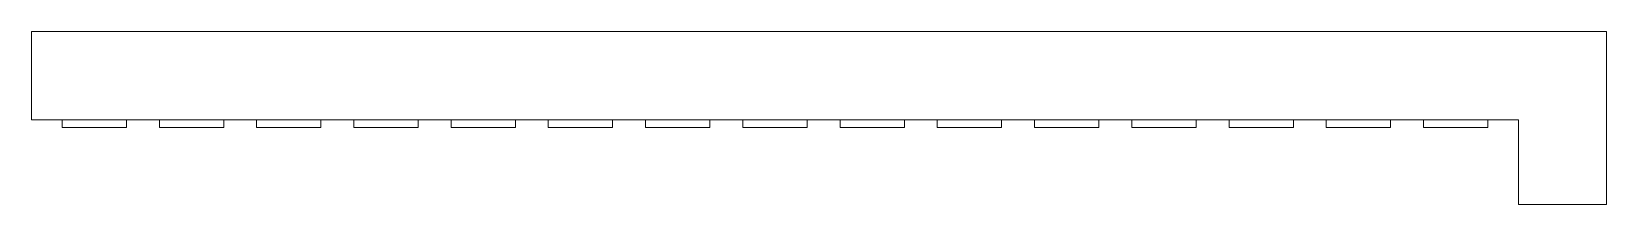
# Model space of a CAD drawing. Header units: millimetres. Extents: x 0 to 20.6, y -2.2 to 0.
import ezdxf

# ---------------------------------------------------------------- set-up
doc = ezdxf.new("R2010")
doc.units = ezdxf.units.MM
doc.layers.get('0').update_dxf_attribs({"lineweight": 9, "true_color": 0xffffff})
doc.layers.add('long', color=6, linetype='Continuous', lineweight=5, true_color=0xff00ff)
doc.layers.add('short', color=4, linetype='Continuous', lineweight=5, true_color=0x00ffff)

msp = doc.modelspace()

# ---------------------------------------------------------------- linework, layer by layer
msp.add_lwpolyline([(20.57, -2.25), (20.57, 0), (0, 0), (0, -1.15), (19.42, -1.15), (19.42, -2.25), (20.57, -2.25)])
at = {"layer": 'long'}
for p, q in [((6.32, -1.15), (5.48, -1.15)), ((15.21, -1.15), (14.37, -1.15))]:
    msp.add_line(p, q, dxfattribs=at)
for points in [[(3.78, -1.15), (2.94, -1.15), (2.94, -1.25), (3.78, -1.25), (3.78, -1.15)], [(5.05, -1.15), (4.21, -1.15), (4.21, -1.25), (5.05, -1.25), (5.05, -1.15)], [(6.32, -1.15), (5.48, -1.15), (5.48, -1.25), (6.32, -1.25), (6.32, -1.15)], [(7.59, -1.15), (6.75, -1.15), (6.75, -1.25), (7.59, -1.25), (7.59, -1.15)], [(8.86, -1.15), (8.02, -1.15), (8.02, -1.25), (8.86, -1.25), (8.86, -1.15)], [(12.67, -1.15), (11.83, -1.15), (11.83, -1.25), (12.67, -1.25), (12.67, -1.15)], [(15.21, -1.15), (14.37, -1.15), (14.37, -1.25), (15.21, -1.25), (15.21, -1.15)], [(16.48, -1.15), (15.64, -1.15), (15.64, -1.25), (16.48, -1.25), (16.48, -1.15)]]:
    msp.add_lwpolyline(points, dxfattribs=at)
at = {"layer": 'short'}
for p, q in [((1.24, -1.15), (0.4, -1.15)), ((2.51, -1.15), (1.67, -1.15)), ((10.13, -1.15), (9.29, -1.15)), ((11.4, -1.15), (10.56, -1.15)), ((19.02, -1.15), (18.18, -1.15))]:
    msp.add_line(p, q, dxfattribs=at)
for points in [[(1.24, -1.15), (0.4, -1.15), (0.4, -1.25), (1.24, -1.25), (1.24, -1.15)], [(2.51, -1.15), (1.67, -1.15), (1.67, -1.25), (2.51, -1.25), (2.51, -1.15)], [(10.13, -1.15), (9.29, -1.15), (9.29, -1.25), (10.13, -1.25), (10.13, -1.15)], [(11.4, -1.15), (10.56, -1.15), (10.56, -1.25), (11.4, -1.25), (11.4, -1.15)], [(13.94, -1.15), (13.1, -1.15), (13.1, -1.25), (13.94, -1.25), (13.94, -1.15)], [(17.75, -1.15), (16.91, -1.15), (16.91, -1.25), (17.75, -1.25), (17.75, -1.15)], [(19.02, -1.15), (18.18, -1.15), (18.18, -1.25), (19.02, -1.25), (19.02, -1.15)]]:
    msp.add_lwpolyline(points, dxfattribs=at)

doc.saveas('drawing.dxf')
